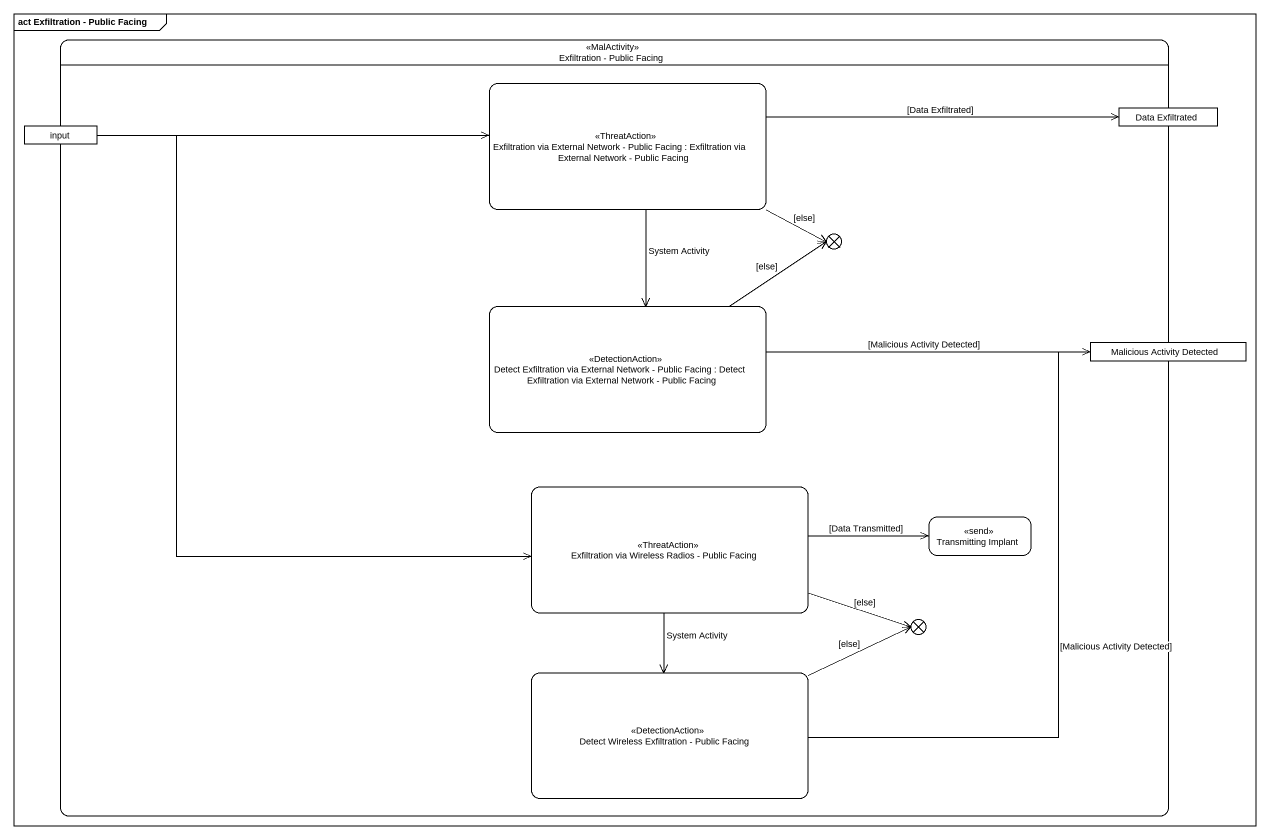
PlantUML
@startuml
mainframe act Exfiltration - Public Facing
hide empty description
state "Exfiltration - Public Facing" as Exfiltration_Public_Facing <<MalActivity>> {
  state "Exfiltration via External Network - Public Facing : Exfiltration via External Network - Public Facing" as Exfiltration_via_External <<ThreatAction>>
  state input <<object>>
  state "Data Exfiltrated" as Data_Exfiltrated <<object>>
  state flowfinal1 <<end>>
  state "Detect Exfiltration via External Network - Public Facing : Detect Exfiltration via External Network - Public Facing" as Detect_Exfiltration_via <<DetectionAction>>
  state "Malicious Activity Detected" as Malicious_Activity_Detected <<object>>
  state "Exfiltration via Wireless Radios - Public Facing" as Exfiltration_via_Wireless <<ThreatAction>>
  state "Transmitting Implant" as Transmitting_Implant <<send>>
  state flowfinal2 <<end>>
  state "Detect Wireless Exfiltration - Public Facing" as Detect_Wireless <<DetectionAction>>
}
Exfiltration_via_External -right-> Data_Exfiltrated : [Data Exfiltrated]
Exfiltration_via_External -right-> flowfinal1 : [else]
Exfiltration_via_External --> Detect_Exfiltration_via : System Activity
input -right-> Exfiltration_via_External
input --> Exfiltration_via_Wireless
Detect_Exfiltration_via -up-> flowfinal1 : [else]
Detect_Exfiltration_via -right-> Malicious_Activity_Detected : [Malicious Activity Detected]
Exfiltration_via_Wireless -right-> Transmitting_Implant : [Data Transmitted]
Exfiltration_via_Wireless -right-> flowfinal2 : [else]
Exfiltration_via_Wireless --> Detect_Wireless : System Activity
Detect_Wireless -up-> Malicious_Activity_Detected : [Malicious Activity Detected]
Detect_Wireless -right-> flowfinal2 : [else]
@enduml
